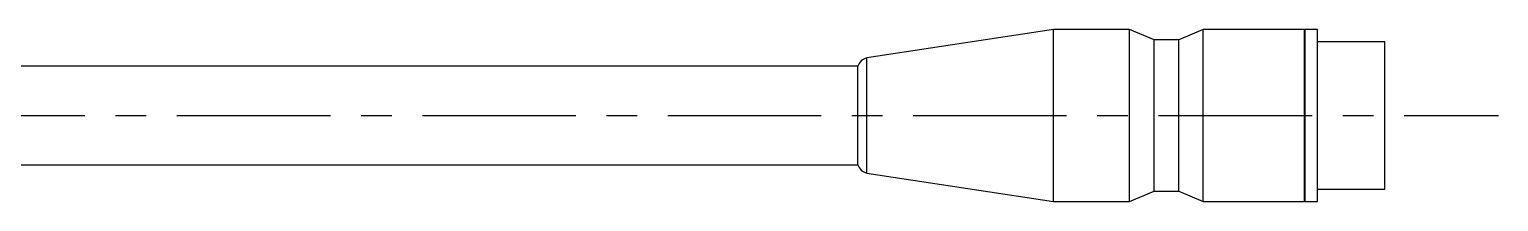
# Model space of a CAD drawing. Extents: x -289 to 423, y 17 to 514.
# Drawn here: x -69.5 to 50.3, y 498.3 to 512.3 of the extents above; entities that cross this region are included whole.
import ezdxf

# ---------------------------------------------------------------- set-up
doc = ezdxf.new("R2010")
doc.units = 0
doc.header["$LTSCALE"] = 10
doc.linetypes.add('CENTER', pattern=[2, 1.25, -0.25, 0.25, -0.25])
doc.layers.add('1', color=7, linetype='CONTINUOUS')

msp = doc.modelspace()

# ---------------------------------------------------------------- linework, layer by layer
at = {"layer": '1', "color": 7, "linetype": 'CONTINUOUS'}
for p, q in [((13.993787, 512.251828), (-1.240196, 509.936155)), ((13.993787, 505.251829), (13.993787, 512.251828)), ((20.186786, 512.251828), (13.993787, 512.251828)), ((20.186786, 505.251829), (20.186786, 512.251828)), ((22.186786, 511.401829), (20.186786, 512.251828)), ((22.186786, 505.251829), (22.186786, 511.401829)), ((24.186786, 511.401829), (22.186786, 511.401829)), ((26.186786, 512.251828), (24.186786, 511.401829)), ((24.186786, 505.251829), (24.186786, 511.401829)), ((26.186786, 505.251829), (26.186786, 512.251828)), ((34.443786, 512.251828), (26.186786, 512.251828)), ((34.443786, 505.251829), (34.443786, 512.251828)), ((34.493786, 512.201828), (34.443786, 512.251828)), ((34.493786, 505.251829), (34.493786, 512.251828)), ((35.493788, 512.251828), (34.493786, 512.251828)), ((35.493788, 505.251829), (35.493788, 512.251828)), ((40.993789, 511.251827), (35.493788, 511.251827)), ((40.993789, 505.251829), (40.993789, 511.251827)), ((-1.963869, 509.251829), (-87.006213, 509.251829)), ((-1.963869, 505.251829), (-1.963869, 509.251829)), ((-1.240196, 505.251829), (-1.240196, 509.936155)), ((-1.963869, 501.251829), (-1.963869, 505.251829)), ((-1.240196, 500.567504), (-1.240196, 505.251829)), ((13.993787, 498.25183), (13.993787, 505.251829)), ((20.186786, 498.25183), (20.186786, 505.251829)), ((22.186786, 499.101829), (22.186786, 505.251829)), ((24.186786, 499.101829), (24.186786, 505.251829)), ((26.186786, 498.25183), (26.186786, 505.251829)), ((34.443786, 498.25183), (34.443786, 505.251829)), ((34.493786, 498.25183), (34.493786, 505.251829)), ((35.493788, 498.25183), (35.493788, 505.251829)), ((40.993789, 499.251831), (40.993789, 505.251829)), ((-84.506209, 501.251829), (-1.963869, 501.251829)), ((-1.240196, 500.567504), (13.993787, 498.25183)), ((13.993787, 498.25183), (20.186786, 498.25183)), ((20.186786, 498.25183), (22.186786, 499.101829)), ((22.186786, 499.101829), (24.186786, 499.101829)), ((24.186786, 499.101829), (26.186786, 498.25183)), ((26.186786, 498.25183), (34.443786, 498.25183)), ((34.443786, 498.25183), (34.493786, 498.30183)), ((34.493786, 498.25183), (35.493788, 498.25183)), ((35.493788, 499.251831), (40.993789, 499.251831))]:
    msp.add_line(p, q, dxfattribs=at)
at = {"layer": '1', "color": 4, "linetype": 'CENTER'}
msp.add_line((-97.450324, 505.251829), (50.257653, 505.251829), dxfattribs=at)
at = {"layer": '1', "color": 7, "linetype": 'CONTINUOUS'}
for centre, start, end in [((-1.006212, 508.963912), 103.531698, 163.266744), ((-1.006212, 501.539746), 196.733256, 256.468302)]:
    msp.add_arc(centre, 1.000002, start, end, dxfattribs=at)

doc.saveas('drawing.dxf')
